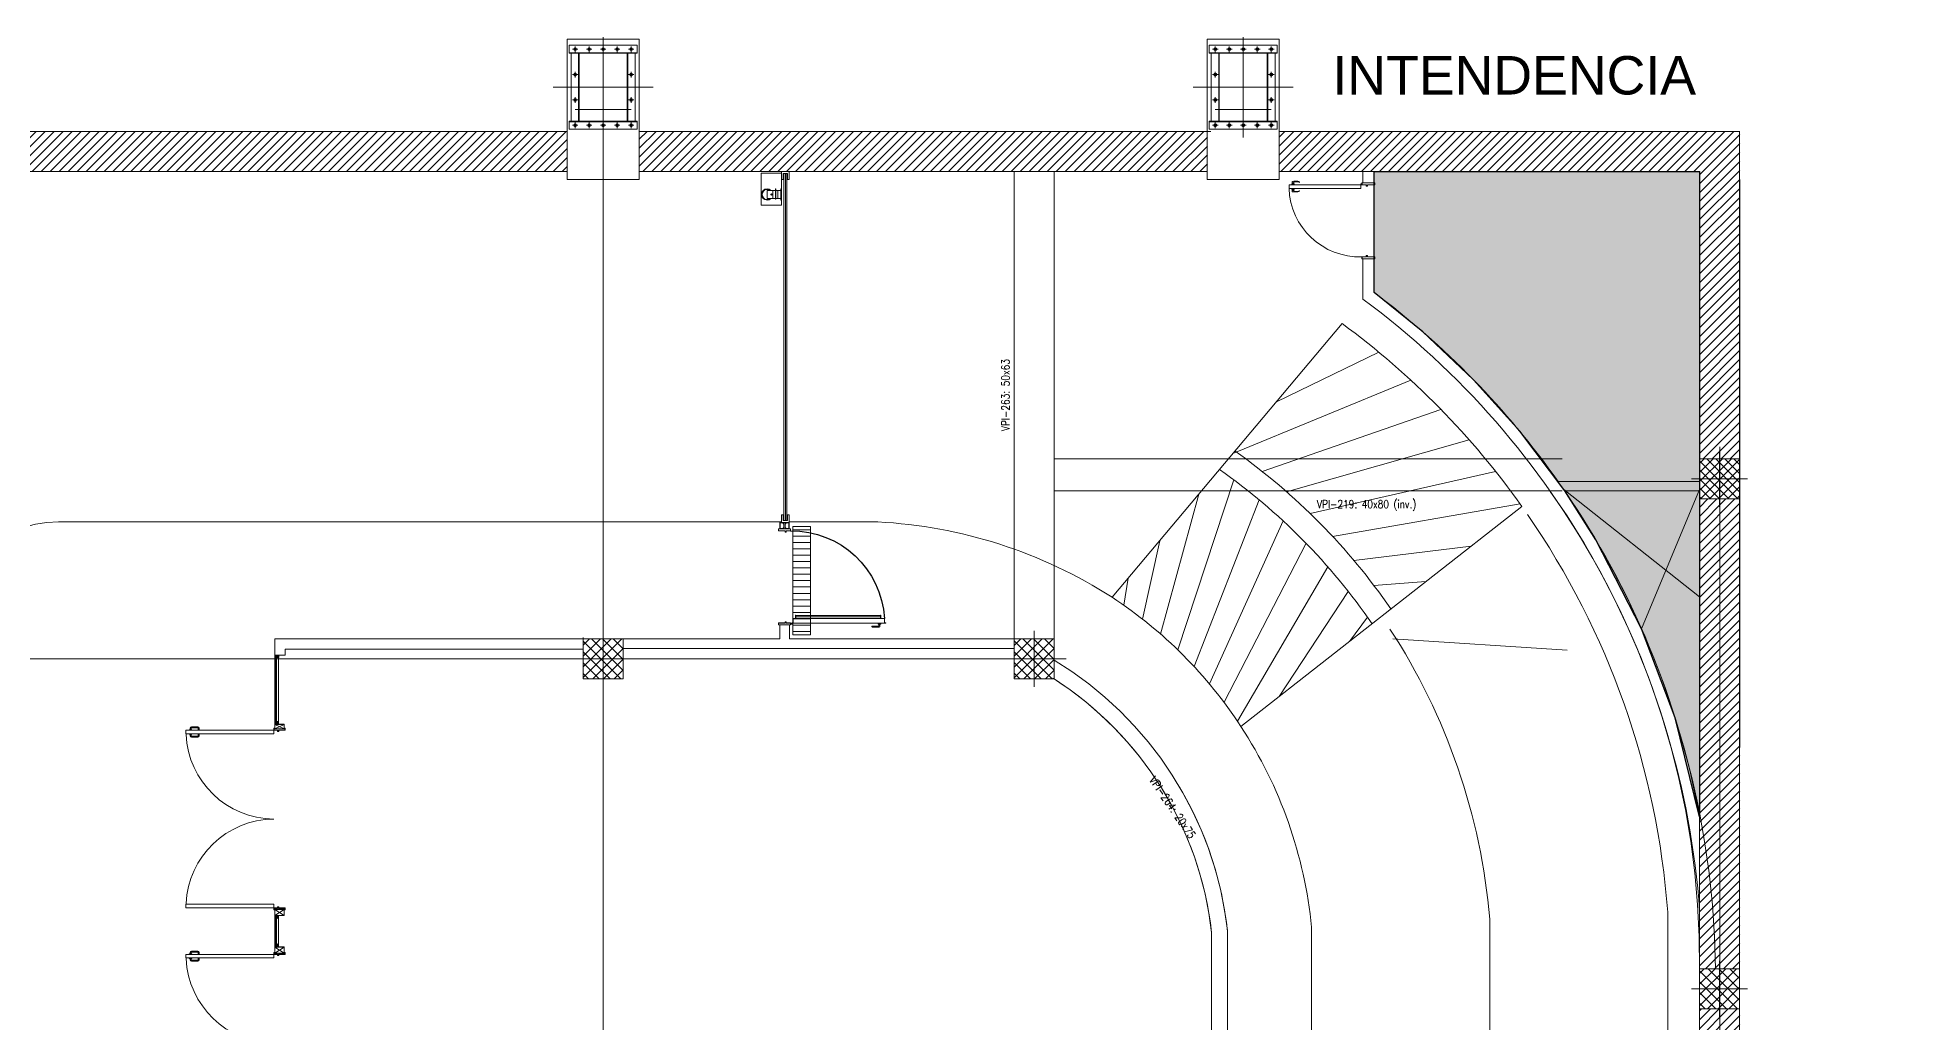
# Model space of a CAD drawing. Header units: millimetres. Extents: x 14 to 290, y 66 to 213.
# Drawn here: x 107.98 to 131.26, y 83.39 to 95.7 of the extents above; entities that cross this region are included whole.
import ezdxf
from ezdxf.enums import TextEntityAlignment as Align

# ---------------------------------------------------------------- set-up
doc = ezdxf.new("R2010")
doc.units = ezdxf.units.MM
doc.linetypes.add('CENTER2', pattern=[28.575, 19.05, -3.175, 3.175, -3.175])
doc.linetypes.add('HIDDEN', pattern=[9.525, 6.35, -3.175])
for name, color, linetype, lineweight in [('Auxiliares', 252, 'Continuous', 15), ('OCASA_TODAS_r08$0$20-CARPINTERIAS FINA', 252, 'Continuous', 9), ('OCASA_TODAS_r08$0$20-METALICO DETALLE GRIS', 252, 'Continuous', 15), ('OCASA_TODAS_r08$0$CARP-BARRIDO', 252, 'Continuous', 15), ('OCASA_TODAS_r08$0$CARP-HERRAJES', 252, 'Continuous', 15), ('OCASA_TODAS_r08$0$CARP-HOJA', 252, 'Continuous', 20), ('OCASA_TODAS_r08$0$CARP-MARCO', 252, 'Continuous', 20), ('OCASA_TODAS_r08$0$CARPINTERIA', 252, 'Continuous', 15), ('OCASA_TODAS_r08$0$CGC ARM 0.20', 252, 'Continuous', 15), ('OCASA_TODAS_r08$0$CGC COLUMNAS', 252, 'Continuous', 20), ('OCASA_TODAS_r08$0$CGC COLUMNAS EJES', 252, 'Continuous', 20), ('OCASA_TODAS_r08$0$CGC COLUMNAS HATCH', 252, 'Continuous', 20), ('OCASA_TODAS_r08$0$CGC EJE_MET', 252, 'CENTER2', 15), ('OCASA_TODAS_r08$0$CGC TABIQUES', 252, 'Continuous', 20), ('OCASA_TODAS_r08$0$CGC VIGAS', 252, 'HIDDEN', 15), ('OCASA_TODAS_r08$0$CGC VIGAS REF', 252, 'Continuous', 15), ('OCASA_TODAS_r08$0$Estructura', 252, 'Continuous', 20), ('OCASA_TODAS_r08$0$HACH MURO', 252, 'Continuous', 15), ('OCASA_TODAS_r08$0$HERRERIA', 252, 'Continuous', 20), ('OCASA_TODAS_r08$0$MURO BLOQUE CEMENTO 12', 252, 'Continuous', 20), ('OCASA_TODAS_r08$0$MURO BLOQUE CEMENTO 18', 252, 'Continuous', 20), ('OCASA_TODAS_r08$0$PASES ASCENSORES', 252, 'Continuous', 15), ('OCASA_TODAS_r08$0$RAMPA', 252, 'Continuous', 15), ('OCASA_TODAS_r08$0$Revision', 251, 'Continuous', 20)]:
    doc.layers.add(name, color=color, linetype=linetype, lineweight=lineweight)
doc.styles.add('IRI-OCASA-Layout R 9$0$Standard', font='arial.ttf')
doc.styles.add('OCASA_TODAS_r08$0$CYPETXT', font='romans__.ttf', dxfattribs={"height": 0.2})
pattern_1 = [(45, (1107.258465, 292.00157), (-0.06735192, 0.06735192), []), (135, (1107.258465, 292.00157), (-0.06735192, -0.06735192), [])]

# ---------------------------------------------------------------- blocks, each defined once
blk = doc.blocks.new('OCASA_TODAS_r08$0$EJES_DE_LA_COLUMNA')
at = {"layer": 'OCASA_TODAS_r08$0$CGC COLUMNAS EJES'}
for p, q in [((0, -0.5), (0, 0.5)), ((-0.5, 0), (0.5, 0))]:
    blk.add_line(p, q, dxfattribs=at)
blk = doc.blocks.new('OCASA_TODAS_r08$0$A$C79680A30')
at = {"layer": 'OCASA_TODAS_r08$0$CGC ARM 0.20'}
for p, q in [((0.425, 0.4314), (-0.425, 0.4314)), ((-0.3064, 0.425), (-0.3064, -0.425)), ((0.3064, 0.425), (0.3064, -0.425)), ((0.425, -0.4314), (-0.425, -0.4314))]:
    blk.add_line(p, q, dxfattribs=at)
for points in [[(-0.425, 0.425), (0.425, 0.425), (0.425, 0.525), (-0.425, 0.525)], [(-0.3, -0.425), (-0.3, 0.425), (-0.4, 0.425), (-0.4, -0.425)], [(0.3, -0.425), (0.3, 0.425), (0.4, 0.425), (0.4, -0.425)], [(-0.425, -0.425), (0.425, -0.425), (0.425, -0.525), (-0.425, -0.525)]]:
    blk.add_lwpolyline(points, close=True, dxfattribs=at)
for centre in [(-0.35, 0.475), (-0.175, 0.475), (0, 0.475), (0.175, 0.475), (0.35, 0.475), (-0.35, 0.158333), (0.35, 0.158333), (-0.35, -0.158333), (0.35, -0.158333), (-0.35, -0.475), (-0.175, -0.475), (0, -0.475), (0.175, -0.475), (0.35, -0.475)]:
    blk.add_circle(centre, 0.0175, dxfattribs=at)
at = {"layer": 'OCASA_TODAS_r08$0$CGC EJE_MET'}
for p, q in [((-0.315, 0.475), (-0.385, 0.475)), ((-0.315, 0.475), (-0.385, 0.475)), ((-0.35, 0.44), (-0.35, 0.51)), ((-0.35, 0.44), (-0.35, 0.51)), ((-0.14, 0.475), (-0.21, 0.475)), ((-0.14, 0.475), (-0.21, 0.475)), ((-0.175, 0.44), (-0.175, 0.51)), ((-0.175, 0.44), (-0.175, 0.51)), ((0.035, 0.475), (-0.035, 0.475)), ((0.035, 0.475), (-0.035, 0.475)), ((0, 0.44), (0, 0.51)), ((0, 0.44), (0, 0.51)), ((0.21, 0.475), (0.14, 0.475)), ((0.21, 0.475), (0.14, 0.475)), ((0.175, 0.44), (0.175, 0.51)), ((0.175, 0.44), (0.175, 0.51)), ((0.385, 0.475), (0.315, 0.475)), ((0.385, 0.475), (0.315, 0.475)), ((0.35, 0.44), (0.35, 0.51)), ((0.35, 0.44), (0.35, 0.51)), ((-0.315, 0.158333), (-0.385, 0.158333)), ((-0.315, 0.158333), (-0.385, 0.158333)), ((-0.35, 0.123333), (-0.35, 0.193333)), ((-0.35, 0.123333), (-0.35, 0.193333)), ((0.385, 0.158333), (0.315, 0.158333)), ((0.385, 0.158333), (0.315, 0.158333)), ((0.35, 0.123333), (0.35, 0.193333)), ((0.35, 0.123333), (0.35, 0.193333)), ((-0.315, -0.158333), (-0.385, -0.158333)), ((-0.315, -0.158333), (-0.385, -0.158333)), ((-0.35, -0.193333), (-0.35, -0.123333)), ((-0.35, -0.193333), (-0.35, -0.123333)), ((0.385, -0.158333), (0.315, -0.158333)), ((0.385, -0.158333), (0.315, -0.158333)), ((0.35, -0.193333), (0.35, -0.123333)), ((0.35, -0.193333), (0.35, -0.123333)), ((-0.35, -0.51), (-0.35, -0.44)), ((-0.35, -0.51), (-0.35, -0.44)), ((-0.175, -0.51), (-0.175, -0.44)), ((-0.175, -0.51), (-0.175, -0.44)), ((0, -0.51), (0, -0.44)), ((0, -0.51), (0, -0.44)), ((0.175, -0.51), (0.175, -0.44)), ((0.175, -0.51), (0.175, -0.44)), ((0.35, -0.51), (0.35, -0.44)), ((0.35, -0.51), (0.35, -0.44)), ((-0.315, -0.475), (-0.385, -0.475)), ((-0.315, -0.475), (-0.385, -0.475)), ((-0.14, -0.475), (-0.21, -0.475)), ((0.035, -0.475), (-0.035, -0.475)), ((0.21, -0.475), (0.14, -0.475)), ((0.385, -0.475), (0.315, -0.475)), ((0.385, -0.475), (0.315, -0.475))]:
    blk.add_line(p, q, dxfattribs=at)
at = {"layer": 'OCASA_TODAS_r08$0$CGC COLUMNAS EJES', "xscale": 1.25, "yscale": 1.25, "zscale": 2.5}
blk.add_blockref('OCASA_TODAS_r08$0$EJES_DE_LA_COLUMNA', (0, 0), dxfattribs=at)
blk = doc.blocks.new('OCASA_TODAS_r08$0$Estructura SS para Arquitectura')
at = {"layer": 'OCASA_TODAS_r08$0$CGC COLUMNAS HATCH'}
h = blk.add_hatch(dxfattribs=at)
h.set_pattern_fill('ANSI37', color=256, scale=0.03, style=0)
h.set_pattern_definition(pattern_1)
h.paths.add_polyline_path([(1180.258, 292.002), (1180.008, 292.002), (1180.008, 291.863), (1180.258, 291.863)])
h.paths.add_polyline_path([(1180.508, 292.002), (1180.258, 292.002), (1180.258, 291.863), (1180.508, 291.863)])
h.paths.add_polyline_path([(1180.508, 292.113), (1180.258, 292.113), (1180.258, 292.002), (1180.508, 292.002)])
h.paths.add_polyline_path([(1180.258, 292.113), (1180.008, 292.113), (1180.008, 292.002), (1180.258, 292.002)])
h.paths.add_polyline_path([(1180.258, 291.863), (1180.008, 291.863), (1180.008, 291.613), (1180.258, 291.613)])
h.paths.add_polyline_path([(1180.508, 291.863), (1180.258, 291.863), (1180.258, 291.613), (1180.508, 291.613)])
h = blk.add_hatch(dxfattribs=at)
h.set_pattern_fill('ANSI37', color=256, scale=0.03, style=0)
h.set_pattern_definition(pattern_1)
h.paths.add_polyline_path([(1185.644, 292.113), (1185.394, 292.113), (1185.394, 292.002), (1185.644, 292.002)])
h.paths.add_polyline_path([(1185.894, 292.113), (1185.644, 292.113), (1185.644, 292.002), (1185.894, 292.002)])
h.paths.add_polyline_path([(1185.894, 292.002), (1185.644, 292.002), (1185.644, 291.863), (1185.894, 291.863)])
h.paths.add_polyline_path([(1185.644, 292.002), (1185.394, 292.002), (1185.394, 291.863), (1185.644, 291.863)])
h.paths.add_polyline_path([(1185.644, 291.863), (1185.394, 291.863), (1185.394, 291.613), (1185.644, 291.613)])
h.paths.add_polyline_path([(1185.894, 291.863), (1185.644, 291.863), (1185.644, 291.613), (1185.894, 291.613)])
h = blk.add_hatch(dxfattribs=at)
h.set_pattern_fill('ANSI37', color=256, scale=0.03, style=0)
h.set_pattern_definition(pattern_1)
h.paths.add_polyline_path([(1194.461, 287.743), (1194.211, 287.743), (1194.211, 287.493), (1194.461, 287.493)])
h.paths.add_polyline_path([(1194.211, 287.743), (1193.961, 287.743), (1193.961, 287.493), (1194.211, 287.493)])
h.paths.add_polyline_path([(1194.211, 287.993), (1193.961, 287.993), (1193.961, 287.743), (1194.211, 287.743)])
h.paths.add_polyline_path([(1194.461, 287.993), (1194.211, 287.993), (1194.211, 287.743), (1194.461, 287.743)])
at = {"layer": 'OCASA_TODAS_r08$0$CGC COLUMNAS', "elevation": 0}
for points in [[(1180.608, 297.851), (1179.808, 297.851), (1179.808, 299.601), (1180.708, 299.601), (1180.708, 297.851), (1180.608, 297.851)], [(1188.608, 297.851), (1187.808, 297.851), (1187.808, 299.601), (1188.708, 299.601), (1188.708, 297.851), (1188.608, 297.851)]]:
    blk.add_lwpolyline(points, dxfattribs=at)
at = {"layer": 'OCASA_TODAS_r08$0$CGC COLUMNAS'}
for points in [[(1193.961, 293.862), (1194.461, 293.862), (1194.461, 294.362), (1193.961, 294.362), (1193.961, 293.862)], [(1193.961, 293.862), (1194.461, 293.862), (1194.461, 294.362), (1193.961, 294.362), (1193.961, 293.862)], [(1193.961, 293.862), (1194.461, 293.862), (1194.461, 294.362), (1193.961, 294.362), (1193.961, 293.862)], [(1180.008, 291.613), (1180.508, 291.613), (1180.508, 292.113), (1180.008, 292.113), (1180.008, 291.613)], [(1180.008, 291.613), (1180.508, 291.613), (1180.508, 292.113), (1180.008, 292.113), (1180.008, 291.613)], [(1185.394, 291.613), (1185.894, 291.613), (1185.894, 292.113), (1185.394, 292.113), (1185.394, 291.613)], [(1185.394, 291.613), (1185.894, 291.613), (1185.894, 292.113), (1185.394, 292.113), (1185.394, 291.613)], [(1193.961, 287.493), (1194.461, 287.493), (1194.461, 287.993), (1193.961, 287.993), (1193.961, 287.493)], [(1193.961, 287.493), (1194.461, 287.493), (1194.461, 287.993), (1193.961, 287.993), (1193.961, 287.493)]]:
    blk.add_lwpolyline(points, close=True, dxfattribs=at)
at = {"layer": 'OCASA_TODAS_r08$0$CGC COLUMNAS HATCH'}
for p, q in [((1193.961, 293.965, 0), (1194.358, 294.362, 0)), ((1193.961, 294.191, 0), (1194.132, 294.362, 0)), ((1193.961, 294.304, 0), (1194.019, 294.362, 0)), ((1193.961, 294.078, 0), (1194.245, 294.362, 0)), ((1194.437, 293.862, 0), (1193.961, 294.337, 0)), ((1194.324, 293.862, 0), (1193.961, 294.224, 0)), ((1193.971, 293.862, 0), (1194.461, 294.352, 0)), ((1194.461, 293.951, 0), (1194.051, 294.362, 0)), ((1194.085, 293.862, 0), (1194.461, 294.238, 0)), ((1194.461, 294.064, 0), (1194.164, 294.362, 0)), ((1194.461, 294.177, 0), (1194.277, 294.362, 0)), ((1194.461, 294.29, 0), (1194.39, 294.362, 0)), ((1194.211, 293.862, 0), (1193.961, 294.111, 0)), ((1194.098, 293.862, 0), (1193.961, 293.998, 0)), ((1194.198, 293.862, 0), (1194.461, 294.125, 0)), ((1194.311, 293.862, 0), (1194.461, 294.012, 0)), ((1193.985, 293.862, 0), (1193.961, 293.885, 0)), ((1194.424, 293.862, 0), (1194.461, 293.899, 0))]:
    blk.add_line(p, q, dxfattribs=at)
at = {"layer": 'OCASA_TODAS_r08$0$CGC TABIQUES', "ltscale": 0.7}
for p, q in [((1179.808, 298.451, 0), (1172.708, 298.451, 0)), ((1187.852, 298.451, 0), (1180.708, 298.451, 0)), ((1188.708, 298.451, 0), (1194.461, 298.451, 0)), ((1192.351, 298.451, 0), (1194.462, 298.451, 0)), ((1194.461, 272.123, 0), (1194.461, 298.451, 0)), ((1194.461, 298.351, 0), (1194.461, 298.451, 0)), ((1179.808, 297.951, 0), (1172.708, 297.951, 0)), ((1187.808, 297.951, 0), (1180.708, 297.951, 0)), ((1193.961, 297.951, 0), (1188.708, 297.951, 0)), ((1193.962, 297.951, 0), (1192.351, 297.951, 0)), ((1193.961, 272.123, 0), (1193.961, 297.951, 0)), ((1193.961, 293.862, 0), (1193.961, 297.951, 0)), ((1194.462, 290.754, 0), (1194.462, 297.851, 0)), ((1193.961, 290.754, 0), (1193.961, 293.862, 0)), ((1194.462, 290.754, 0), (1194.462, 293.862, 0))]:
    blk.add_line(p, q, dxfattribs=at)
at = {"layer": 'OCASA_TODAS_r08$0$CGC VIGAS'}
for p, q in [((1185.394, 292.113, 0), (1185.394, 297.951, 0)), ((1185.894, 292.113, 0), (1185.894, 297.951, 0)), ((1185.894, 294.362, 0), (1193.961, 294.362, 0)), ((1185.894, 293.962, 0), (1193.961, 293.962, 0)), ((1187.861, 285.313, 0), (1187.861, 288.447, 0)), ((1188.061, 285.313, 0), (1188.061, 288.447, 0))]:
    blk.add_line(p, q, dxfattribs=at)
at = {"layer": 'OCASA_TODAS_r08$0$CGC VIGAS', "lineweight": 9}
blk.add_line((1193.961, 294.422, 0), (1193.961, 294.362, 0), dxfattribs=at)
at = {"layer": 'OCASA_TODAS_r08$0$CGC VIGAS', "elevation": 0}
for points in [[(1193.961, 287.993), (1193.961, 287.993, 0.157949), (1192.078, 293.979, 0.162003)], [(1194.161, 287.993, 0.148745), (1192.261, 293.979, 0.158247)]]:
    blk.add_lwpolyline(points, format="xyb", dxfattribs=at)
at = {"layer": 'OCASA_TODAS_r08$0$CGC VIGAS'}
for radius, end in [(4.54, 58.8983), (4.34, 57.2916)]:
    blk.add_arc((1183.549, 287.961, 0), radius, 6.4259, end, dxfattribs=at)
for p in [(1180.258, 299.002, 0), (1188.258, 299.002, 0)]:
    blk.add_blockref('OCASA_TODAS_r08$0$A$C79680A30', p)
at = {"layer": 'OCASA_TODAS_r08$0$CGC COLUMNAS EJES', "xscale": 0.7, "yscale": 0.7}
for p in [(1180.258, 298.726, 0), (1188.258, 298.726, 0), (1194.211, 294.112, 0), (1194.211, 294.112, 0), (1180.258, 291.863, 0), (1185.644, 291.863, 0), (1194.211, 287.743, 0)]:
    blk.add_blockref('OCASA_TODAS_r08$0$EJES_DE_LA_COLUMNA', p, dxfattribs=at)
at = {"layer": 'OCASA_TODAS_r08$0$CGC VIGAS REF', "style": 'OCASA_TODAS_r08$0$CYPETXT', "width": 0.821201}
for s, rotation, p in [('VPl-263: 50x63', 90, (1185.286, 295.157, 0)), ('VPl-264: 20x75', 304.4015, (1187.374, 290.006, 0))]:
    blk.add_text(s, height=0.1, rotation=rotation, dxfattribs=at).set_placement(p, align=Align.MIDDLE_CENTER)
blk.add_text('VPl-219: 40x80 (inv.)', height=0.1, dxfattribs=at).set_placement((1189.799, 293.795, 0), align=Align.MIDDLE_CENTER)
blk = doc.blocks.new('OCASA_TODAS_r08$0$SE 12')
at = {"layer": 'OCASA_TODAS_r08$0$CARP-BARRIDO', "lineweight": -3}
blk.add_arc((-38.41539, -19.636195), 1.16501, 179.476971, 266.48031, dxfattribs=at)
at = {"layer": 'OCASA_TODAS_r08$0$CARP-HERRAJES'}
for p, q in [((-38.486912, -19.685538), (-38.527067, -19.685538)), ((-38.527067, -19.690098), (-38.486912, -19.690098)), ((-38.525375, -19.690098), (-38.525375, -20.748793)), ((-38.505688, -20.748793), (-38.505688, -19.690098)), ((-38.391912, -20.723073), (-38.391912, -20.643073)), ((-38.388912, -20.640073), (-38.387912, -20.640073)), ((-38.377912, -20.732073), (-38.377912, -20.650073)), ((-38.486912, -20.748793), (-38.527067, -20.748793)), ((-38.527067, -20.753354), (-38.486912, -20.753354)), ((-38.417912, -20.717998), (-38.426912, -20.717998)), ((-38.426912, -20.752998), (-38.417912, -20.752998)), ((-38.414912, -20.749998), (-38.414912, -20.720998)), ((-38.414912, -20.728073), (-38.396912, -20.728073)), ((-38.414912, -20.742073), (-38.387912, -20.742073))]:
    blk.add_line(p, q, dxfattribs=at)
for centre, radius, start, end in [((-38.527067, -19.687818), 0.00228, 90, 270), ((-38.388912, -20.643073), 0.003, 90, 180), ((-38.387912, -20.650073), 0.01, 0, 90), ((-38.527067, -20.751073), 0.00228, 90, 270), ((-38.417912, -20.720998), 0.003, 0, 90), ((-38.417912, -20.749998), 0.003, 270, 0), ((-38.396912, -20.723073), 0.005, 270, 0), ((-38.387912, -20.732073), 0.01, 270, 0)]:
    blk.add_arc(centre, radius, start, end, dxfattribs=at)
at = {"layer": 'OCASA_TODAS_r08$0$CARP-HOJA'}
for p, q in [((-38.486912, -20.799008), (-38.486912, -19.654008)), ((-38.486912, -19.654008), (-38.431912, -19.654008)), ((-38.485712, -19.812314), (-38.485712, -19.655208)), ((-38.485712, -19.655208), (-38.430712, -19.655208)), ((-38.431912, -19.654008), (-38.431912, -19.641508)), ((-38.430712, -19.641508), (-38.430712, -19.655208)), ((-38.428112, -19.797314), (-38.428112, -19.641508)), ((-38.426912, -20.811508), (-38.426912, -19.641508)), ((-38.485712, -20.797808), (-38.485712, -19.812314)), ((-38.428112, -20.811508), (-38.428112, -19.797314)), ((-38.431912, -20.799008), (-38.486912, -20.799008)), ((-38.430712, -20.797808), (-38.485712, -20.797808)), ((-38.431912, -20.799008), (-38.431912, -20.811508)), ((-38.430712, -20.797808), (-38.430712, -20.811508))]:
    blk.add_line(p, q, dxfattribs=at)
for centre, radius, start, end in [((-38.429412, -19.641508), 0.0025, 0, 180), ((-38.429412, -19.641508), 0.0013, 0, 180), ((-38.429412, -20.811508), 0.0025, 180, 0), ((-38.429412, -20.811508), 0.0013, 180, 0)]:
    blk.add_arc(centre, radius, start, end, dxfattribs=at)
at = {"layer": 'OCASA_TODAS_r08$0$CARP-MARCO'}
for p, q in [((-39.580351, -19.47236), (-39.605351, -19.47236)), ((-39.605351, -19.47236), (-39.605351, -19.48736)), ((-39.605351, -19.47236), (-39.605351, -19.48896)), ((-39.603751, -19.48896), (-39.605351, -19.48896)), ((-39.581951, -19.47396), (-39.603751, -19.47396)), ((-39.603751, -19.47396), (-39.603751, -19.48736)), ((-39.603751, -19.47396), (-39.603751, -19.48896)), ((-39.581951, -19.55716), (-39.581951, -19.47396)), ((-39.580351, -19.55556), (-39.580351, -19.47236)), ((-38.430351, -19.55556), (-38.430351, -19.47236)), ((-38.430351, -19.47236), (-38.405351, -19.47236)), ((-38.428751, -19.55716), (-38.428751, -19.47396)), ((-38.428751, -19.47396), (-38.406951, -19.47396)), ((-38.406951, -19.47396), (-38.406951, -19.48736)), ((-38.406951, -19.47396), (-38.406951, -19.48896)), ((-38.406951, -19.48896), (-38.405351, -19.48896)), ((-38.405351, -19.47236), (-38.405351, -19.48736)), ((-38.405351, -19.47236), (-38.405351, -19.48896)), ((-39.605351, -19.62556), (-39.605351, -19.60896)), ((-39.603751, -19.60896), (-39.605351, -19.60896)), ((-39.605351, -19.62556), (-39.605351, -19.61056)), ((-39.605351, -19.62556), (-39.580351, -19.62556)), ((-39.603751, -19.62396), (-39.603751, -19.60896)), ((-39.603751, -19.62396), (-39.603751, -19.61056)), ((-39.603751, -19.62396), (-39.581951, -19.62396)), ((-39.566951, -19.55716), (-39.581951, -19.55716)), ((-39.581951, -19.62396), (-39.581951, -19.56896)), ((-39.581951, -19.56896), (-39.566951, -19.56896)), ((-39.565351, -19.55556), (-39.580351, -19.55556)), ((-39.580351, -19.62556), (-39.580351, -19.57056)), ((-39.580351, -19.57056), (-39.565351, -19.57056)), ((-39.566951, -19.56896), (-39.566951, -19.55716)), ((-39.565351, -19.57056), (-39.565351, -19.55556)), ((-38.445351, -19.57056), (-38.445351, -19.55556)), ((-38.445351, -19.55556), (-38.430351, -19.55556)), ((-38.430351, -19.57056), (-38.445351, -19.57056)), ((-38.443751, -19.56896), (-38.443751, -19.55716)), ((-38.443751, -19.55716), (-38.428751, -19.55716)), ((-38.428751, -19.56896), (-38.443751, -19.56896)), ((-38.430351, -19.62556), (-38.430351, -19.57056)), ((-38.405351, -19.62556), (-38.430351, -19.62556)), ((-38.428751, -19.62396), (-38.428751, -19.56896)), ((-38.406951, -19.62396), (-38.428751, -19.62396)), ((-38.417071, -19.643831), (-38.426912, -19.652463)), ((-38.420656, -19.644065), (-38.426912, -19.649632)), ((-38.415351, -19.632235), (-38.415351, -19.62556)), ((-38.415351, -19.633663), (-38.415351, -19.62556)), ((-38.413351, -19.637069), (-38.413351, -19.62556)), ((-38.406951, -19.62396), (-38.406951, -19.60896)), ((-38.406951, -19.60896), (-38.405351, -19.60896)), ((-38.406951, -19.62396), (-38.406951, -19.61056)), ((-38.405351, -19.62556), (-38.405351, -19.60896)), ((-38.405351, -19.62556), (-38.405351, -19.61056))]:
    blk.add_line(p, q, dxfattribs=at)
blk.add_circle((-38.419237, -19.638235), 0.006, dxfattribs=at)
blk = doc.blocks.new('OCASA_TODAS_r08$0$cess')
at = {"layer": 'OCASA_TODAS_r08$0$CARPINTERIA', "color": 4}
for points, elevation in [([(-776.79314, 10.401047), (-776.79314, 10.001044), (-777.048285, 10.001044), (-777.048285, 10.401047)], -0.00001), ([(-776.971879, 10.084221), (-776.971879, 10.183841), (-776.899692, 10.183841), (-776.899692, 10.084221)], -0.00001), ([(-776.868717, 10.077336), (-776.868717, 10.206391), (-776.863085, 10.206391), (-776.863085, 10.077336)], -0.000003), ([(-776.798528, 10.084221), (-776.798528, 10.183841), (-776.838541, 10.183841), (-776.838541, 10.084221)], -0.00001)]:
    blk.add_lwpolyline(points, close=True, dxfattribs=dict(at, elevation=elevation))
blk.add_lwpolyline([(-776.697344, 10.421047), (-776.697344, 10.322488), (-776.71635, 10.322488), (-776.71635, 10.395437), (-776.772078, 10.395437), (-776.772078, 10.322488), (-776.793226, 10.322488), (-776.793226, 10.421047), (-776.697344, 10.421047), (-776.697344, 10.322488)], dxfattribs=at)
at = {"layer": 'OCASA_TODAS_r08$0$CARPINTERIA', "elevation": 0.000005}
blk.add_lwpolyline([(-776.79314, 10.366898, 0.000002), (-776.793226, 10.36689, 0.000002)], format="xyb", dxfattribs=at)
at = {"layer": 'OCASA_TODAS_r08$0$CARPINTERIA', "color": 4}
for points, elevation in [([(-776.764214, 10.395437), (-776.764214, 6.061549)], -0.00001), ([(-776.744214, 10.395437), (-776.744214, 6.061549)], -0.00001), ([(-776.724214, 10.395437), (-776.724214, 6.061549)], -0.00001), ([(-777.038629, 10.1133), (-777.045441, 10.1133), (-777.045441, 10.153564), (-777.03899, 10.153564)], -0.000003), ([(-776.971879, 10.134031), (-776.971879, 10.183841), (-776.868717, 10.183841)], -0.00001), ([(-776.971879, 10.134031), (-776.971879, 10.084221), (-776.868717, 10.084221)], -0.00001), ([(-776.863085, 10.183841), (-776.798528, 10.183841)], -0.00001), ([(-776.863085, 10.084221), (-776.798528, 10.084221)], -0.00001), ([(-776.79314, 10.204242), (-776.79314, 10.063653), (-776.798528, 10.063653), (-776.798528, 10.204409), (-776.79314, 10.204409)], -0.00001), ([(-776.696721, 6.03594), (-776.696721, 6.134499), (-776.715727, 6.134499), (-776.715727, 6.061549), (-776.771455, 6.061549), (-776.771455, 6.134499), (-776.792604, 6.134499), (-776.792604, 6.03594), (-776.696721, 6.03594), (-776.696721, 6.134499)], 0.000005)]:
    blk.add_lwpolyline(points, dxfattribs=dict(at, elevation=elevation))
at = {"layer": 'OCASA_TODAS_r08$0$CARPINTERIA', "elevation": 0.000005}
for points in [[(-776.769552, 6.01994), (-776.764552, 6.01994), (-776.764552, 6.03594), (-776.814552, 6.03594), (-776.814552, 5.95594), (-776.764552, 5.95594), (-776.764552, 5.97194), (-776.769552, 5.97194), (-776.769552, 5.96094), (-776.809552, 5.96094), (-776.809552, 6.03094), (-776.769552, 6.03094), (-776.769552, 6.01994)], [(-776.739662, 6.01994), (-776.744662, 6.01994), (-776.744662, 6.03594), (-776.694662, 6.03594), (-776.694662, 5.95594), (-776.744662, 5.95594), (-776.744662, 5.97194), (-776.739662, 5.97194), (-776.739662, 5.96094), (-776.699662, 5.96094), (-776.699662, 6.03094), (-776.739662, 6.03094), (-776.739662, 6.01994)]]:
    blk.add_lwpolyline(points, dxfattribs=at)
blk.add_lwpolyline([(-776.764552, 5.95594), (-776.744662, 5.95594), (-776.744662, 6.03594), (-776.764552, 6.03594)], close=True, dxfattribs=at)
at = {"layer": 'OCASA_TODAS_r08$0$CARPINTERIA', "color": 4}
blk.add_circle((-776.918841, 10.134485, -0.000003), 0.007326, dxfattribs=at)
for radius, start, end in [(0.069896, 45.449305, 314.550695), (0.062867, 52.40218, 307.59782)]:
    blk.add_arc((-776.971879, 10.134031, -0.00001), radius, start, end, dxfattribs=at)
at = {"layer": 'OCASA_TODAS_r08$0$Revision', "color": 3, "lineweight": -3, "xscale": -1, "rotation": 90}
blk.add_blockref('OCASA_TODAS_r08$0$SE 12', (-796.303513, -33.647811, 0.000005), dxfattribs=at)
blk = doc.blocks.new("OCASA_TODAS_r08$0$P1 13 - P1'' 13")
at = {"layer": 'OCASA_TODAS_r08$0$CARP-BARRIDO'}
blk.add_arc((-21.161196, -13.401783, -0.000123), 0.885209, 178.329117, 268.111658, dxfattribs=at)
at = {"layer": 'OCASA_TODAS_r08$0$CARP-HERRAJES', "extrusion": (1.67932e-05, 6.2673e-05, 1)}
for p, q in [((-21.233598, -14.227942, 0.000046), (-21.233598, -14.174994, 0.000043)), ((-21.102628, -14.227942, 0.000044), (-21.102628, -14.174994, 0.00004)), ((-21.233598, -14.227942, 0.000046), (-21.232639, -14.24534, 0.000047)), ((-21.216127, -14.245806, 0.000047), (-21.230823, -14.246625, 0.000047)), ((-21.215792, -14.228316, 0.000046), (-21.20372, -14.227409, 0.000045)), ((-21.215792, -14.245806, 0.000047), (-21.215792, -14.228316, 0.000046)), ((-21.215792, -14.245806, 0.000047), (-21.20372, -14.246713, 0.000047)), ((-21.20372, -14.248837, 0.000047), (-21.20372, -14.225285, 0.000045)), ((-21.202318, -14.223883, 0.000045), (-21.190365, -14.223883, 0.000045)), ((-21.202318, -14.250239, 0.000047), (-21.190365, -14.250239, 0.000047)), ((-21.190365, -14.250239, 0.000047), (-21.190365, -14.223883, 0.000045)), ((-21.133908, -14.223883, 0.000044), (-21.14586, -14.223883, 0.000044)), ((-21.14586, -14.250239, 0.000046), (-21.14586, -14.223883, 0.000044)), ((-21.133908, -14.250239, 0.000046), (-21.14586, -14.250239, 0.000046)), ((-21.132506, -14.248837, 0.000046), (-21.132506, -14.225285, 0.000044)), ((-21.120434, -14.228316, 0.000044), (-21.132506, -14.227409, 0.000044)), ((-21.120434, -14.245806, 0.000045), (-21.132506, -14.246713, 0.000045)), ((-21.120434, -14.245806, 0.000045), (-21.120434, -14.228316, 0.000044)), ((-21.120098, -14.245806, 0.000045), (-21.105403, -14.246625, 0.000045)), ((-21.102628, -14.227942, 0.000044), (-21.103587, -14.24534, 0.000045))]:
    blk.add_line(p, q, dxfattribs=at)
at = {"layer": 'OCASA_TODAS_r08$0$CARP-HERRAJES', "extrusion": (1.67932e-05, 6.2673e-05, 1), "elevation": -0.001202}
for points in [[(-21.227874, -14.217264), (-21.227874, -14.174994)], [(-21.108351, -14.217264), (-21.108351, -14.174994)]]:
    blk.add_lwpolyline(points, dxfattribs=at)
at = {"layer": 'OCASA_TODAS_r08$0$CARP-HERRAJES', "extrusion": (1.67932e-05, 6.2673e-05, 1)}
for centre, radius, start, end in [((-21.202348, -14.175949, -0.001202), 0.031264, 137.389588, 178.250158), ((-21.20228, -14.175992, -0.001202), 0.02562, 137.415505, 177.482987), ((-21.22313, -14.156588, -0.001202), 0.002867, 313.848385, 140.982624), ((-21.113095, -14.156588, -0.001202), 0.002867, 39.01735, 226.151589), ((-21.133945, -14.175992, -0.001202), 0.02562, 2.516987, 42.584469), ((-21.133877, -14.175949, -0.001202), 0.031264, 1.749816, 42.610387), ((-21.231238, -14.245286, -0.001202), 0.001402, 182.185883, 287.237894), ((-21.21665, -14.217103, -0.001202), 0.011225, 180.822772, 272.671199), ((-21.202318, -14.225285, -0.001202), 0.001402, 89.999987, 179.999987), ((-21.202318, -14.248837, -0.001202), 0.001402, 179.999987, 269.999987), ((-21.133908, -14.225285, -0.001202), 0.001402, 359.999987, 89.999987), ((-21.133908, -14.248837, -0.001202), 0.001402, 269.999987, 359.999987), ((-21.119575, -14.217103, -0.001202), 0.011225, 267.328776, 359.177203), ((-21.104987, -14.245286, -0.001202), 0.001402, 252.76208, 357.814091)]:
    blk.add_arc(centre, radius, start, end, dxfattribs=at)
at = {"layer": 'OCASA_TODAS_r08$0$CARP-HOJA', "extrusion": (1.67932e-05, 6.2673e-05, 1), "elevation": -0.001202}
blk.add_lwpolyline([(-21.190365, -13.390868), (-21.190365, -14.286511), (-21.14586, -14.286511), (-21.14586, -13.390868)], close=True, dxfattribs=at)
at = {"layer": 'OCASA_TODAS_r08$0$CARP-MARCO'}
for p, q in [((-22.046029, -13.212771, -0.000008), (-22.071029, -13.212771, -0.000008)), ((-22.071029, -13.212771, -0.000008), (-22.071029, -13.227771, -0.000008)), ((-22.071029, -13.212771, -0.000008), (-22.071029, -13.229371, -0.000008)), ((-22.069429, -13.229371, -0.000008), (-22.071029, -13.229371, -0.000008)), ((-22.047629, -13.214371, -0.000008), (-22.069429, -13.214371, -0.000008)), ((-22.069429, -13.214371, -0.000008), (-22.069429, -13.227771, -0.000008)), ((-22.069429, -13.214371, -0.000008), (-22.069429, -13.229371, -0.000008)), ((-22.047629, -13.307571, -0.000008), (-22.047629, -13.214371, -0.000008)), ((-22.046029, -13.305971, -0.000008), (-22.046029, -13.212771, -0.000008)), ((-21.146029, -13.305971, -0.000008), (-21.146029, -13.212771, -0.000008)), ((-21.146029, -13.212771, -0.000008), (-21.121029, -13.212771, -0.000008)), ((-21.144429, -13.307571, -0.000008), (-21.144429, -13.214371, -0.000008)), ((-21.144429, -13.214371, -0.000008), (-21.122629, -13.214371, -0.000008)), ((-21.122629, -13.214371, -0.000008), (-21.122629, -13.227771, -0.000008)), ((-21.122629, -13.214371, -0.000008), (-21.122629, -13.229371, -0.000008)), ((-21.122629, -13.229371, -0.000008), (-21.121029, -13.229371, -0.000008)), ((-21.121029, -13.212771, -0.000008), (-21.121029, -13.227771, -0.000008)), ((-21.121029, -13.212771, -0.000008), (-21.121029, -13.229371, -0.000008)), ((-22.071029, -13.375971, -0.000008), (-22.071029, -13.359371, -0.000008)), ((-22.069429, -13.359371, -0.000008), (-22.071029, -13.359371, -0.000008)), ((-22.071029, -13.375971, -0.000008), (-22.071029, -13.360971, -0.000008)), ((-22.071029, -13.375971, -0.000008), (-22.046029, -13.375971, -0.000008)), ((-22.069429, -13.374371, -0.000008), (-22.069429, -13.359371, -0.000008)), ((-22.069429, -13.374371, -0.000008), (-22.069429, -13.360971, -0.000008)), ((-22.069429, -13.374371, -0.000008), (-22.047629, -13.374371, -0.000008)), ((-22.032629, -13.307571, -0.000008), (-22.047629, -13.307571, -0.000008)), ((-22.047629, -13.374371, -0.000008), (-22.047629, -13.319371, -0.000008)), ((-22.047629, -13.319371, -0.000008), (-22.032629, -13.319371, -0.000008)), ((-22.031029, -13.305971, -0.000008), (-22.046029, -13.305971, -0.000008)), ((-22.046029, -13.375971, -0.000008), (-22.046029, -13.320971, -0.000008)), ((-22.046029, -13.320971, -0.000008), (-22.031029, -13.320971, -0.000008)), ((-22.032629, -13.319371, -0.000008), (-22.032629, -13.307571, -0.000008)), ((-22.031029, -13.320971, -0.000008), (-22.031029, -13.305971, -0.000008)), ((-21.161029, -13.320971, -0.000008), (-21.161029, -13.305971, -0.000008)), ((-21.161029, -13.305971, -0.000008), (-21.146029, -13.305971, -0.000008)), ((-21.146029, -13.320971, -0.000008), (-21.161029, -13.320971, -0.000008)), ((-21.159429, -13.319371, -0.000008), (-21.159429, -13.307571, -0.000008)), ((-21.159429, -13.307571, -0.000008), (-21.144429, -13.307571, -0.000008)), ((-21.144429, -13.319371, -0.000008), (-21.159429, -13.319371, -0.000008)), ((-21.146029, -13.375971, -0.000008), (-21.146029, -13.320971, -0.000008)), ((-21.121029, -13.375971, -0.000008), (-21.146029, -13.375971, -0.000008)), ((-21.144429, -13.374371, -0.000008), (-21.144429, -13.319371, -0.000008)), ((-21.122629, -13.374371, -0.000008), (-21.144429, -13.374371, -0.000008)), ((-21.122629, -13.374371, -0.000008), (-21.122629, -13.359371, -0.000008)), ((-21.122629, -13.359371, -0.000008), (-21.121029, -13.359371, -0.000008)), ((-21.122629, -13.374371, -0.000008), (-21.122629, -13.360971, -0.000008)), ((-21.121029, -13.375971, -0.000008), (-21.121029, -13.359371, -0.000008)), ((-21.121029, -13.375971, -0.000008), (-21.121029, -13.360971, -0.000008))]:
    blk.add_line(p, q, dxfattribs=at)
blk.add_circle((-21.139413, -13.382781, -0.000008), 0.006, dxfattribs=at)
blk = doc.blocks.new('OCASA_TODAS_r08$0$S-RE-P 950X1100')
at = {"layer": 'OCASA_TODAS_r08$0$20-METALICO DETALLE GRIS'}
for p, q in [((7.4, 1098.6), (44.6, 1071.4)), ((7.4, 1071.4), (44.6, 1098.6)), ((7.4, 238.2), (44.6, 265.4)), ((7.4, 265.4), (44.6, 238.2))]:
    blk.add_line(p, q, dxfattribs=at)
at = {"layer": 'OCASA_TODAS_r08$0$CARP-MARCO', "lineweight": -3}
for points in [[(46, 1100), (46, 1070), (6, 1070), (6, 1100)], [(44.6, 1098.6), (44.6, 1071.4), (7.4, 1071.4), (7.4, 1098.6)], [(46, 236.8), (46, 266.8), (6, 266.8), (6, 236.8)], [(44.6, 238.2), (44.6, 265.4), (7.4, 265.4), (7.4, 238.2)]]:
    blk.add_lwpolyline(points, close=True, dxfattribs=at)
at = {"layer": 'OCASA_TODAS_r08$0$CARPINTERIA'}
for p, q in [((6.00002, 1068.4), (6, 268.4)), ((18.482979, 1068.4), (18.482964, 268.4)), ((46.000013, 1060), (46, 276.8))]:
    blk.add_line(p, q, dxfattribs=at)
at = {"layer": 'OCASA_TODAS_r08$0$HERRERIA'}
for p, q in [((0, 1068.4), (0, 268.4)), ((22.500002, 1068.4), (22.500006, 268.4))]:
    blk.add_line(p, q, dxfattribs=at)
for points in [[(0, 1068.4), (0, 1100), (6, 1100), (6, 1098.4), (1.6, 1098.4), (1.6, 1070), (46, 1070), (46, 1060), (44.4, 1060), (44.4, 1068.4)], [(0, 268.4), (0, 236.8), (6, 236.8), (6, 238.4), (1.6, 238.4), (1.6, 266.8), (46, 266.8), (46, 276.8), (44.4, 276.8), (44.4, 268.4)]]:
    blk.add_lwpolyline(points, close=True, dxfattribs=at)
blk = doc.blocks.new('OCASA_TODAS_r08$0$REJ30')
at = {"layer": 'OCASA_TODAS_r08$0$20-METALICO DETALLE GRIS'}
for p, q in [((7.4, 375.2, -0.001939), (44.6, 348, -0.001939)), ((7.4, 348, -0.001939), (44.6, 375.2, -0.001939)), ((7.4, -12, 0.014184), (44.6, 15.2, 0.014184)), ((7.4, 15.2, 0.014184), (44.6, -12, 0.014184))]:
    blk.add_line(p, q, dxfattribs=at)
at = {"layer": 'OCASA_TODAS_r08$0$CARP-MARCO'}
for points in [[(46, 376.6), (46, 346.6), (6, 346.6), (6, 376.6)], [(44.6, 375.2), (44.6, 348), (7.4, 348), (7.4, 375.2)], [(46, -13.4), (46, 16.6), (6, 16.6), (6, -13.4)], [(44.6, -12), (44.6, 15.2), (7.4, 15.2), (7.4, -12)]]:
    blk.add_lwpolyline(points, close=True, dxfattribs=at)
at = {"layer": 'OCASA_TODAS_r08$0$CARPINTERIA'}
for p, q in [((6.00002, 345, -0.001939), (6, 18.2, 0.014184)), ((18.482979, 345, -0.001939), (18.482964, 18.2, 0.014184)), ((46.000013, 336.6, -0.001939), (46, 26.6, 0.014184))]:
    blk.add_line(p, q, dxfattribs=at)
at = {"layer": 'OCASA_TODAS_r08$0$HERRERIA'}
for p, q in [((0, 345, -0.001939), (0, 18.2, 0.014184)), ((22.500002, 345, -0.001939), (22.500006, 18.2, 0.014184))]:
    blk.add_line(p, q, dxfattribs=at)
for points in [[(0, 345), (0, 376.6), (6, 376.6), (6, 375), (1.6, 375), (1.6, 346.6), (46, 346.6), (46, 336.6), (44.4, 336.6), (44.4, 345)], [(0, 18.2), (0, -13.4), (6, -13.4), (6, -11.8), (1.6, -11.8), (1.6, 16.6), (46, 16.6), (46, 26.6), (44.4, 26.6), (44.4, 18.2)]]:
    blk.add_lwpolyline(points, close=True, dxfattribs=at)
blk = doc.blocks.new('OCASA_TODAS_r08$0$FJA-CURRAO SANATORIO PL')
for p, q in [((0, -32), (5.932192, -32)), ((0, -68), (5.932192, -68)), ((5.932192, -32), (5.932192, -68)), ((5.932192, -43.791837), (25.34295, -43.791837)), ((5.932192, -56.208163), (25.34295, -56.208163)), ((5.932192, -146.190476), (25.34295, -146.190476)), ((5.932192, -158.606802), (5.932192, -146.190476)), ((5.932192, -158.606802), (25.34295, -158.606802)), ((29.481725, -60.346939), (29.481725, -142.0517)), ((41.898052, -60.346939), (41.898052, -142.0517))]:
    blk.add_line(p, q)
for centre, radius, start, end in [((25.34295, -60.346939), 16.555102, 0, 90), ((25.34295, -60.346939), 4.138776, 0, 90), ((25.34295, -142.0517), 16.555102, 270, 0), ((25.34295, -142.0517), 4.138776, 270, 0)]:
    blk.add_arc(centre, radius, start, end)
blk = doc.blocks.new('OCASA_TODAS_r08$0$PC3')
at = {"layer": 'OCASA_TODAS_r08$0$CARP-BARRIDO'}
for centre, start, end in [((57.46261, -9.161767, -0.000019), 0.452388, 87.446812), ((59.673605, -9.161767, -0.000021), 92.553188, 179.547612)]:
    blk.add_arc(centre, 1.105532, start, end, dxfattribs=at)
at = {"layer": 'OCASA_TODAS_r08$0$CARP-HOJA', "elevation": -0.000021}
for points in [[(57.458045, -9.154226), (57.458045, -8.054226), (57.503045, -8.054226), (57.503045, -9.154226)], [(59.678045, -9.154226), (59.678045, -8.054226), (59.633045, -8.054226), (59.633045, -9.154226)]]:
    blk.add_lwpolyline(points, close=True, dxfattribs=at)
at = {"layer": 'OCASA_TODAS_r08$0$CARP-MARCO', "elevation": -0.000021}
for points in [[(57.443045, -9.284226), (57.443045, -9.285826), (57.434645, -9.285826), (57.434645, -9.292626), (57.456445, -9.292626), (57.456445, -9.212626), (57.471445, -9.212626), (57.471445, -9.200826), (57.456445, -9.200826), (57.456445, -9.188319), (57.456445, -9.155826), (57.434645, -9.155826), (57.434645, -9.162626), (57.443045, -9.162626), (57.443045, -9.164226), (57.433045, -9.164226), (57.433045, -9.154226), (57.458045, -9.154226), (57.458045, -9.199226), (57.473045, -9.199226), (57.473045, -9.214226), (57.458045, -9.214226), (57.458045, -9.294226), (57.433045, -9.294226), (57.433045, -9.284226)], [(59.693045, -9.284226), (59.693045, -9.285826), (59.701445, -9.285826), (59.701445, -9.292626), (59.679645, -9.292626), (59.679645, -9.212626), (59.664645, -9.212626), (59.664645, -9.200826), (59.679645, -9.200826), (59.679645, -9.188319), (59.679645, -9.155826), (59.701445, -9.155826), (59.701445, -9.162626), (59.693045, -9.162626), (59.693045, -9.164226), (59.703045, -9.164226), (59.703045, -9.154226), (59.678045, -9.154226), (59.678045, -9.199226), (59.663045, -9.199226), (59.663045, -9.214226), (59.678045, -9.214226), (59.678045, -9.294226), (59.703045, -9.294226), (59.703045, -9.284226)]]:
    blk.add_lwpolyline(points, close=True, dxfattribs=at)
at = {"layer": 'OCASA_TODAS_r08$0$CARP-HERRAJES', "yscale": 0.001, "zscale": 0.001}
for p, xscale in [((59.633045, -8.062226, -0.000021), -0.001), ((59.678045, -8.062226, -0.000021), 0.001)]:
    blk.add_blockref('OCASA_TODAS_r08$0$FJA-CURRAO SANATORIO PL', p, dxfattribs=dict(at, xscale=xscale))

msp = doc.modelspace()

# ---------------------------------------------------------------- hatches: boundary and pattern name
h = msp.add_hatch(color=50)
h.dxf.hatch_style = 1
h.paths.add_polyline_path([(45.104, 86.608), (51.133, 86.608), (51.133, 93.721), (50.603, 93.721), (50.603, 94.791), (49.423, 94.791), (49.433, 91.749), (44.978, 91.749), (44.978, 86.608)])
h.paths.add_polyline_path([(37.946, 67.539), (43.123, 67.539), (43.123, 68.937), (37.946, 68.937)])
h.paths.add_polyline_path([(128.755, 94.02), (128.755, 85.959), (128.451, 87.197), (128.029, 88.309), (127.457, 89.42), (127.069, 90.029), (126.506, 90.775), (125.928, 91.419), (125.297, 92.015), (124.686, 92.509), (124.686, 94.02)])
at = {"layer": 'OCASA_TODAS_r08$0$HACH MURO'}
h = msp.add_hatch(dxfattribs=at)
h.set_pattern_fill('ANSI31', color=256, scale=0.025, style=0)
h.set_pattern_definition([(45, (894.26853, 83.59833), (-0.056126601, 0.056126601), [])])
h.paths.add_polyline_path([(123.503, 94.519), (128.755, 94.519), (128.755, 94.019), (123.503, 94.019)])
h.paths.add_polyline_path([(115.503, 94.519), (122.603, 94.519), (122.603, 94.019), (115.503, 94.019)])
h.paths.add_polyline_path([(128.755, 94.519), (129.256, 94.519), (129.256, 90.43), (128.756, 90.43)])
h.paths.add_polyline_path([(107.503, 94.519), (114.603, 94.519), (114.603, 94.019), (107.503, 94.019)])
h.paths.add_polyline_path([(99.503, 94.519), (106.603, 94.519), (106.603, 94.019), (99.503, 94.019)])
h.paths.add_polyline_path([(91.503, 94.519), (98.603, 94.519), (98.603, 94.019), (91.503, 94.019)])
h.paths.add_polyline_path([(83.503, 94.519), (90.603, 94.519), (90.603, 94.019), (83.503, 94.019)])
h.paths.add_polyline_path([(128.756, 89.93), (129.256, 89.93), (129.256, 84.061), (128.756, 84.061)])
h.paths.add_polyline_path([(128.756, 83.561), (129.256, 83.561), (129.256, 77.692), (128.756, 77.692)])
h.paths.add_polyline_path([(123.156, 77.692), (128.756, 77.692), (128.756, 77.442), (123.156, 77.442)])
h.paths.add_polyline_path([(118.279, 77.692), (122.656, 77.692), (122.656, 77.442), (118.279, 77.442)])
h.paths.add_polyline_path([(128.755, 77.192), (129.256, 77.192), (129.256, 72.691), (128.755, 72.691)])
h.paths.add_polyline_path([(128.755, 72.191), (129.256, 72.191), (129.255, 68.191), (128.756, 68.191)])
h.paths.add_polyline_path([(107.403, 77.442), (112.291, 77.442), (112.291, 77.692), (107.403, 77.692)])
h.paths.add_polyline_path([(107.403, 67.646), (107.653, 67.646), (107.653, 77.442), (107.403, 77.442)])
h.paths.add_polyline_path([(131.256, 67.69), (107.403, 67.646), (107.403, 67.146), (131.256, 67.19)])
h.paths.add_polyline_path([(118.079, 72.191), (118.279, 72.191), (118.279, 67.666), (118.079, 67.666)])
h.paths.add_polyline_path([(118.079, 77.192), (118.279, 77.192), (118.279, 72.691), (118.079, 72.691)])
h.paths.add_polyline_path([(112.791, 77.692), (117.779, 77.692), (117.779, 77.442), (112.791, 77.442)])
at = {"layer": 'OCASA_TODAS_r08$0$HERRERIA'}
h = msp.add_hatch(dxfattribs=at)
h.set_pattern_fill('ANSI31', color=256, scale=0.025, angle=135, style=0)
h.set_pattern_definition([(180, (117.42116, 88.90899), (3e-16, -0.079375), [])])
h.paths.add_polyline_path([(117.421, 88.234), (117.644, 88.234), (117.644, 89.584), (117.421, 89.584)])

# ---------------------------------------------------------------- linework, layer by layer
at = {"layer": 'Auxiliares'}
for p, q in [((115.053, 94.796), (115.053, 81.132)), ((129.006, 90.581), (129.006, 67.011)), ((31.396, 87.932), (120.838, 87.932))]:
    msp.add_line(p, q, dxfattribs=at)
at = {"layer": 'Defpoints', "color": 6, "elevation": 0}
msp.add_lwpolyline([(128.755, 94.02), (128.755, 85.959), (128.451, 87.197), (128.029, 88.309), (127.457, 89.42), (127.069, 90.029), (126.506, 90.775), (125.928, 91.419), (125.297, 92.015), (124.686, 92.509), (124.686, 94.02)], close=True, dxfattribs=at)
at = {"layer": 'OCASA_TODAS_r08$0$20-CARPINTERIAS FINA', "elevation": 0}
for points in [[(111.067, 87.056), (110.947, 87.056), (110.947, 87.116), (111.067, 87.116)], [(111.065, 87.058), (110.95, 87.058), (110.95, 87.113), (111.065, 87.113)]]:
    msp.add_lwpolyline(points, close=True, dxfattribs=at)
for points in [[(110.95, 87.113), (111.064, 87.058)], [(110.95, 87.058), (111.064, 87.113)]]:
    msp.add_lwpolyline(points, dxfattribs=at)
at = {"layer": 'OCASA_TODAS_r08$0$HERRERIA', "elevation": 0}
for points in [[(117.421, 88.234), (117.421, 89.584), (117.644, 89.584), (117.644, 88.234)], [(111.067, 84.726), (110.947, 84.726), (110.947, 84.806), (111.067, 84.806)], [(111.065, 84.728), (110.95, 84.728), (110.95, 84.803), (111.065, 84.803)], [(111.067, 84.256), (110.947, 84.256), (110.947, 84.336), (111.067, 84.336)], [(111.065, 84.258), (110.95, 84.258), (110.95, 84.333), (111.065, 84.333)]]:
    msp.add_lwpolyline(points, close=True, dxfattribs=at)
for points in [[(110.95, 84.803), (111.065, 84.728)], [(110.95, 84.728), (111.065, 84.803)], [(110.95, 84.333), (111.065, 84.258)], [(110.95, 84.258), (111.065, 84.333)]]:
    msp.add_lwpolyline(points, dxfattribs=at)
at = {"layer": 'OCASA_TODAS_r08$0$MURO BLOQUE CEMENTO 12', "elevation": 0}
for points in [[(128.756, 90.149), (127.007, 90.149), (126.985, 90.149)], [(115.302, 88.061), (115.302, 88.181), (117.259, 88.181), (117.259, 88.357), (117.379, 88.357), (117.379, 88.181), (120.188, 88.181), (120.188, 88.061), (115.303, 88.061)], [(114.793, 88.182), (110.947, 88.182), (110.947, 87.979), (111.077, 87.979), (111.077, 88.052), (114.793, 88.052)]]:
    msp.add_lwpolyline(points, dxfattribs=at)
msp.add_lwpolyline([(128.755, 85.959, 0.105184), (127.069, 90.029), (128.756, 90.03)], format="xyb", dxfattribs=at)
at = {"layer": 'OCASA_TODAS_r08$0$MURO BLOQUE CEMENTO 18', "elevation": 0}
msp.add_lwpolyline([(124.686, 94.02), (124.686, 93.878), (124.546, 93.878), (124.546, 94.02)], dxfattribs=at)
msp.add_lwpolyline([(126.985, 90.149, 0.078255), (124.686, 92.509), (124.686, 92.928), (124.546, 92.928), (124.546, 92.426, -0.21898), (128.755, 84.783), (128.755, 73.771)], format="xyb", dxfattribs=at)
at = {"layer": 'OCASA_TODAS_r08$0$PASES ASCENSORES'}
for p, q in [((127.056, 90.048), (128.755, 88.706)), ((128.029, 88.309), (128.755, 90.048))]:
    msp.add_line(p, q, dxfattribs=at)
at = {"layer": 'OCASA_TODAS_r08$0$RAMPA'}
for p, q in [((121.413, 88.701), (124.288, 92.119)), ((123.466, 91.142), (124.744, 91.764)), ((122.923, 90.496), (125.145, 91.414)), ((123.286, 90.274), (125.522, 91.048)), ((123.594, 90.018), (125.875, 90.667)), ((122.935, 90.166), (122.232, 88.045)), ((123.888, 89.747), (126.205, 90.273)), ((122.498, 89.991), (122.017, 88.242)), ((123.249, 89.918), (122.436, 87.836)), ((124.168, 89.462), (126.511, 89.867)), ((126.511, 89.867), (124.168, 89.462)), ((123.55, 89.654), (122.629, 87.618)), ((123.023, 87.087), (126.533, 89.836)), ((122.007, 89.408), (121.793, 88.428)), ((123.836, 89.375), (122.811, 87.389)), ((124.433, 89.162), (125.901, 89.341)), ((125.901, 89.341), (124.433, 89.162)), ((121.614, 88.941), (121.558, 88.602)), ((124.108, 89.081), (122.98, 87.152)), ((124.363, 88.773), (123.502, 87.462)), ((124.683, 88.85), (125.335, 88.897)), ((124.603, 88.453), (124.38, 88.15)), ((124.921, 88.183), (127.098, 88.041))]:
    msp.add_line(p, q, dxfattribs=at)
at = {"layer": 'OCASA_TODAS_r08$0$RAMPA', "extrusion": (1.01511e-06, 3.64559e-07, 1)}
for p, q in [((122.656, 81.356), (122.656, 84.515)), ((122.856, 81.381), (122.856, 84.526))]:
    msp.add_line(p, q, dxfattribs=at)
at = {"layer": 'OCASA_TODAS_r08$0$RAMPA', "elevation": 0}
for points in [[(126.533, 89.836, 0.080258), (124.288, 92.119)], [(124.897, 88.555, 0.087698), (122.949, 90.527, 0.087698)], [(124.661, 88.37, 0.089109), (122.755, 90.297)], [(121.413, 88.701, 0.130772), (118.484, 89.642)], [(128.356, 73.771), (128.356, 84.768, 0.133633), (126.602, 89.737, 0.127044)], [(123.023, 87.087, 0.103093), (121.413, 88.701, 0.103093)], [(126.131, 73.771), (126.131, 84.681, 0.124546), (124.885, 88.304, 0.124546)], [(123.906, 73.771), (123.906, 84.581, 0.120678), (123.023, 87.087, 0.121931)]]:
    msp.add_lwpolyline(points, format="xyb", dxfattribs=at)
for points in [[(117.278, 89.642), (108.247, 89.642)], [(117.378, 89.642), (118.484, 89.642)], [(114.803, 88.156), (114.803, 88.198)], [(120.688, 87.681), (120.673, 87.691)]]:
    msp.add_lwpolyline(points, dxfattribs=at)
at = {"layer": 'OCASA_TODAS_r08$0$RAMPA'}
msp.add_arc((108.247, 88.198, 0), 1.444, 90, 180, dxfattribs=at)
at = {"layer": 'OCASA_TODAS_r08$0$RAMPA', "extrusion": (1.01511e-06, 3.64559e-07, 1)}
for radius, start, end in [(4.34, 6.4259, 57.2916), (4.54, 6.2826, 30.4952)]:
    msp.add_arc((118.343, 84.029, 0), radius, start, end, dxfattribs=at)

# ---------------------------------------------------------------- block references
at = {"layer": 'OCASA_TODAS_r08$0$CARPINTERIA'}
msp.add_blockref('OCASA_TODAS_r08$0$cess', (894.073, 83.598, 0), dxfattribs=at)
at = {"layer": 'OCASA_TODAS_r08$0$CARPINTERIA', "xscale": -1, "rotation": 270}
msp.add_blockref("OCASA_TODAS_r08$0$P1 13 - P1'' 13", (137.91, 114.999, 0), dxfattribs=at)
at = {"layer": 'OCASA_TODAS_r08$0$CARPINTERIA', "rotation": 90}
for p in [(101.783, 27.363, 0), (101.783, 24.563, 0)]:
    msp.add_blockref('OCASA_TODAS_r08$0$PC3', p, dxfattribs=at)
at = {"layer": 'OCASA_TODAS_r08$0$Estructura'}
msp.add_blockref('OCASA_TODAS_r08$0$Estructura SS para Arquitectura', (-1065.206, -203.931, 0), dxfattribs=at)
at = {"layer": 'OCASA_TODAS_r08$0$HERRERIA', "xscale": 0.001, "yscale": 0.001, "zscale": 0.001}
for name, p in [('OCASA_TODAS_r08$0$S-RE-P 950X1100', (110.947, 86.879, 0)), ('OCASA_TODAS_r08$0$REJ30', (110.947, 84.349, 0))]:
    msp.add_blockref(name, p, dxfattribs=at)

# ---------------------------------------------------------------- texts
at = {"color": 7, "insert": (123.839, 94.974, 0), "char_height": 0.48, "attachment_point": 7, "style": 'IRI-OCASA-Layout R 9$0$Standard'}
msp.add_mtext_dynamic_manual_height_columns('\\pxqc;INTENDENCIA', width=5.19656, gutter_width=12.5, heights=[0], dxfattribs=at)

doc.saveas('drawing.dxf')
